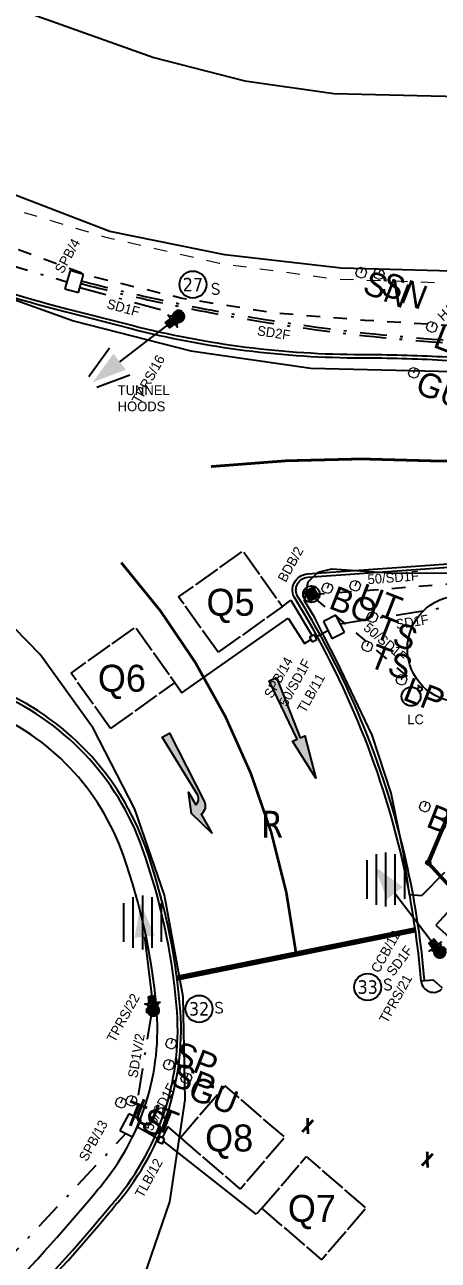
# Model space of a CAD drawing. Extents: x 421500 to 422711, y 436000 to 437000.
# Drawn here: x 421989.67 to 422005, y 436529.95 to 436575.77 of the extents above; entities that cross this region are included whole.
import ezdxf
from ezdxf.enums import TextEntityAlignment as Align

# ---------------------------------------------------------------- set-up
doc = ezdxf.new("R2010")
doc.units = 0
for name, pattern in [('1001', [2, 1, 0, 1]), ('1004', [6, 4, -2]), ('716709-ExBase$0$BLIP', [1, 0.5, -0.5]), ('XREF UTC_716709_AJB_1b$0$BLIP', [1, 0.5, -0.5]), ('XREF UTC_716709_AJB_1b$0$DASHDOT1', [2, 1, -0.5, 0, -0.5]), ('XREF UTC_716709_AJB_1b$0$Presence', [2, 1, 0, 1])]:
    doc.linetypes.add(name, pattern=pattern)
doc.layers.get('0').update_dxf_attribs({"color": 210})
for name, color, linetype in [('00-Island Refs', 2, 'Continuous'), ('716709-ExBase$0$XC-LCCCarriageway', 251, 'Continuous'), ('716709-ExBase$0$XC-LCCVerges', 251, '716709-ExBase$0$BLIP'), ('Lines', 1, 'Continuous'), ('Pr-Bollards', 7, 'Continuous'), ('Pr-Edging', 7, 'Continuous'), ('Pr-Kerb', 2, 'Continuous'), ('Pr-KerbEdge', 8, 'Continuous'), ('Pr-PGR', 7, 'Continuous'), ('Pr-PGR-Panels', 4, 'Continuous'), ('Pr-Poles', 2, 'Continuous'), ('Pr-Signs-Shade', 254, 'Continuous'), ('XREF UTC_716709_AJB_1b$0$DATA', 7, 'Continuous'), ('XREF UTC_716709_AJB_1b$0$du-SLBOX', 30, 'Continuous'), ('XREF UTC_716709_AJB_1b$0$du-SLDUCT-F1', 30, 'XREF UTC_716709_AJB_1b$0$BLIP'), ('XREF UTC_716709_AJB_1b$0$du-SLSFURN', 30, 'Continuous'), ('XREF UTC_716709_AJB_1b$0$du-SLTEXT', 30, 'Continuous'), ('XREF UTC_716709_AJB_1b$0$du-UTCBOX', 42, 'Continuous'), ('XREF UTC_716709_AJB_1b$0$du-UTCDUCT-F1', 42, 'XREF UTC_716709_AJB_1b$0$DASHDOT1'), ('XREF UTC_716709_AJB_1b$0$du-UTCDUCT-V2', 42, 'XREF UTC_716709_AJB_1b$0$DASHDOT1'), ('XREF UTC_716709_AJB_1b$0$du-UTCTEXT', 42, 'Continuous'), ('XREF UTC_716709_AJB_1b$0$looplabel', 3, 'Continuous'), ('XREF UTC_716709_AJB_1b$0$loops', 3, 'Continuous'), ('XREF UTC_716709_AJB_1b$0$NUMBERS', 7, 'Continuous'), ('XREF UTC_716709_AJB_1b$0$phases', 6, 'Continuous'), ('XREF UTC_716709_AJB_1b$0$Pole-Type', 4, 'Continuous'), ('XREF UTC_716709_AJB_1b$0$SETOUT', 4, 'Continuous'), ('XREF UTC_716709_AJB_1b$0$Signals', 7, 'Continuous'), ('XREF UTC_716709_AJB_1b$0$SIGSnumbers', 7, 'Continuous'), ('XREF UTC_716709_AJB_1b$0$VIEW', 7, 'Continuous')]:
    doc.layers.add(name, color=color, linetype=linetype)
for name, color, linetype, lineweight in [('716709-ExBase$0$LCCFences (Open)', 4, '716709-ExBase$0$EFENCE', 0), ('716709-ExBase$0$LCCPoint Features', 8, 'Continuous', 0), ('716709-ExBase$0$LCCVerges Footpaths and Tracks', 8, '716709-ExBase$0$BLIP', 0)]:
    doc.layers.add(name, color=color, linetype=linetype, lineweight=lineweight)
doc.styles.add('716709-ExBase$0$Style-WORKING', font='WORKING.shx')
doc.styles.add('XREF UTC_716709_AJB_1b$0$KTS_TAHOMA', font='tahoma.ttf')
doc.styles.add('XREF UTC_716709_AJB_1b$0$Romans', font='romans.shx', dxfattribs={"width": 0.9})
doc.styles.add('XREF UTC_716709_AJB_1b$0$Standard', font='txt')
doc.linetypes.add('716709-ExBase$0$EFENCE', pattern='A,2,-0.4,[1,fenceline,S=1,R=0,X=0,Y=0],-0.4,2', length=4.8)

# ---------------------------------------------------------------- blocks, each defined once
blk = doc.blocks.new('1038r4')
at = {"linetype": 'Continuous'}
h = blk.add_hatch(color=0, dxfattribs=at)
edge = h.paths.add_edge_path()
edge.add_arc((0.358, 2.499), 0.303, 461.1356, 535.2598)
edge.add_line((0.057, 2.524), (0.15, 0))
edge.add_line((0.15, 0), (-0.15, 0))
edge.add_line((-0.15, 0), (-0.044, 2.826))
edge.add_arc((0.358, 2.799), 0.403, 458.2979, 536.0639, ccw=False)
edge.add_line((0.3, 3.197), (0.3, 4))
edge.add_line((0.3, 4), (0.6, 3))
edge.add_line((0.6, 3), (0.3, 2.25))
edge.add_line((0.3, 2.25), (0.3, 2.796))
at = {"color": 0, "linetype": 'Continuous'}
blk.add_lwpolyline([(0.3, 2.796, 0.335198), (0.057, 2.524), (0.15, 0), (-0.15, 0), (-0.044, 2.826, -0.35297), (0.3, 3.197), (0.3, 4), (0.6, 3), (0.3, 2.25)], format="xyb", close=True, dxfattribs=at)
blk = doc.blocks.new('prboll')
at = {"layer": 'Pr-Signs-Shade'}
blk.add_hatch(color=256, dxfattribs=at).paths.add_polyline_path([(-0.158, 0.025), (0.158, 0.025), (0.158, 0.279), (-0.158, 0.279)])
at = {"flags": 128}
blk.add_lwpolyline([(-0.183, 0), (0.183, 0), (0.183, 0.304), (-0.183, 0.304)], close=True, dxfattribs=at)
blk = doc.blocks.new('1038a4')
at = {"linetype": 'Continuous'}
blk.add_hatch(color=0, dxfattribs=at).paths.add_polyline_path([(-0.15, 0), (-0.06, 2.4), (-0.25, 2.4), (0, 4), (0.25, 2.4), (0.06, 2.4), (0.15, 0)])
at = {"color": 0, "linetype": 'Continuous'}
blk.add_lwpolyline([(-0.15, 0), (-0.06, 2.4), (-0.25, 2.4), (0, 4), (0.25, 2.4), (0.06, 2.4), (0.15, 0)], close=True, dxfattribs=at)
blk = doc.blocks.new('pole')
blk.add_circle((0, 0), 0.05)
blk = doc.blocks.new('plan-pgr-2')
for p, q in [((0, 0), (2, 0)), ((1.975, 0.035), (0.025, 0.035)), ((1.975, -0.035), (0.025, -0.035))]:
    blk.add_line(p, q)
for points in [[(0.05, -0.075), (0.05, 0.075), (-0.05, 0.075), (-0.05, -0.075)], [(2.05, 0.075), (2.05, -0.075), (1.95, -0.075), (1.95, 0.075)]]:
    blk.add_lwpolyline(points, close=True)
at = {"flags": 128}
for points in [[(-0.025, 0.035), (0.025, 0.035), (0.025, 0.025), (0.005, 0.025), (0.005, -0.025), (0.025, -0.025), (0.025, -0.035), (-0.025, -0.035), (-0.025, -0.025), (-0.005, -0.025), (-0.005, 0.025), (-0.025, 0.025)], [(1.975, 0.035), (2.025, 0.035), (2.025, 0.025), (2.005, 0.025), (2.005, -0.025), (2.025, -0.025), (2.025, -0.035), (1.975, -0.035), (1.975, -0.025), (1.995, -0.025), (1.995, 0.025), (1.975, 0.025)]]:
    blk.add_lwpolyline(points, close=True, dxfattribs=at)
for centre in [(0, 0), (2, 0)]:
    blk.add_circle(centre, 0.0025)
blk = doc.blocks.new('XREF UTC_716709_AJB_1b$0$BDB')
for p, q in [((0.189, 0.191), (-0.191, 0.191)), ((-0.191, 0.191), (-0.191, -0.189)), ((0.189, 0.191), (-0.191, -0.189)), ((0.189, -0.189), (-0.191, 0.191)), ((0.189, -0.189), (0.189, 0.191)), ((-0.191, -0.189), (0.189, -0.189))]:
    blk.add_line(p, q)
blk.add_circle((0, 0), 0.307)
blk = doc.blocks.new('XREF UTC_716709_AJB_1b$0$pole')
at = {"const_width": 0.25}
blk.add_lwpolyline([(-0.125, 0, 1), (0.125, 0, 1)], format="xyb", close=True, dxfattribs=at)
at = {"layer": 'XREF UTC_716709_AJB_1b$0$SETOUT', "const_width": 0.125}
blk.add_lwpolyline([(-0.062, 0, 1), (0.062, 0, 1)], format="xyb", close=True, dxfattribs=at)
at = {"layer": 'XREF UTC_716709_AJB_1b$0$VIEW'}
blk.add_lwpolyline([(-0.025, 0.043), (-0.05, 0), (-0.025, -0.043), (0.025, -0.043), (0.05, 0), (0.025, 0.043)], close=True, dxfattribs=at)
at = {"layer": 'XREF UTC_716709_AJB_1b$0$DATA', "style": 'XREF UTC_716709_AJB_1b$0$Standard', "flags": 9}
for tag, p in [('TYPE', (0.5, 0.75)), ('HEIGHT', (0.5, 1)), ('NUM', (0.5, 0.5)), ('SITE', (0.5, 0.25)), ('IDENT', (0.5, 0))]:
    blk.add_attdef(tag, p, '', height=0.2, dxfattribs=at)
blk = doc.blocks.new('XREF UTC_716709_AJB_1b$0$HD001S')
at = {"linetype": 'Continuous'}
for p, q in [((-0.625, 2.75), (-0.25, 4)), ((0.625, 2.75), (0.25, 4))]:
    blk.add_line(p, q, dxfattribs=at)
blk.add_line((0, 0), (0, 2.75))
blk.add_solid([(0.375, 2.75), (-0.375, 2.75), (0, 4)], dxfattribs=at)
at = {"layer": 'XREF UTC_716709_AJB_1b$0$VIEW', "color": 1, "linetype": 'Continuous', "extrusion": (0, 1, 0), "const_width": 0.1}
blk.add_lwpolyline([(0.05, 2.94, 1), (-0.05, 2.94, 1)], format="xyb", close=True, dxfattribs=at)
at = {"layer": 'XREF UTC_716709_AJB_1b$0$VIEW', "color": 2, "linetype": 'Continuous', "extrusion": (0, 1, 0), "const_width": 0.1}
blk.add_lwpolyline([(0.05, 2.62, 1), (-0.05, 2.62, 1)], format="xyb", close=True, dxfattribs=at)
at = {"layer": 'XREF UTC_716709_AJB_1b$0$VIEW', "color": 3, "linetype": 'Continuous', "extrusion": (0, 1, 0), "const_width": 0.1}
blk.add_lwpolyline([(0.05, 2.3, 1), (-0.05, 2.3, 1)], format="xyb", close=True, dxfattribs=at)
at = {"layer": 'XREF UTC_716709_AJB_1b$0$VIEW', "color": 7, "linetype": 'Continuous'}
for points in [[(-0.2, 0.27, 2.1), (-0.29, 0.27, 2.1), (-0.29, 0.27, 3.2), (-0.2, 0.27, 3.2)], [(0.29, 0.27, 2.1), (0.2, 0.27, 2.1), (0.2, 0.27, 3.2), (0.29, 0.27, 3.2)]]:
    blk.add_3dface(points, dxfattribs=at)
at = {"layer": 'XREF UTC_716709_AJB_1b$0$VIEW', "linetype": 'Continuous'}
for points in [[(0.2, 0.27, 2.1), (-0.2, 0.27, 2.1), (-0.2, 0.27, 3.2), (0.2, 0.27, 3.2)], [(-0.2, 0.21, 2.1), (-0.2, 0.27, 2.1), (-0.2, 0.27, 3.2), (-0.2, 0.21, 3.2)], [(-0.03, 0.12, 2.1), (-0.03, 0.27, 2.1), (-0.2, 0.27, 2.1), (-0.2, 0.21, 2.1)], [(-0.03, 0.12, 3.2), (-0.03, 0.27, 3.2), (-0.2, 0.27, 3.2), (-0.2, 0.21, 3.2)], [(-0.2, 0.21, 2.1), (-0.03, 0.12, 2.1), (-0.03, 0.12, 3.2), (-0.2, 0.21, 3.2)], [(0.03, 0.27, 2.1), (0.03, 0.12, 2.1), (-0.03, 0.12, 2.1), (-0.03, 0.27, 2.1)], [(0.03, 0.27, 3.2), (0.03, 0.12, 3.2), (-0.03, 0.12, 3.2), (-0.03, 0.27, 3.2)], [(-0.03, 0.12, 2.1), (0.03, 0.12, 2.1), (0.03, 0.12, 3.2), (-0.03, 0.12, 3.2)], [(0.2, 0.21, 2.1), (0.2, 0.27, 2.1), (0.03, 0.27, 2.1), (0.03, 0.12, 2.1)], [(0.2, 0.21, 3.2), (0.2, 0.27, 3.2), (0.03, 0.27, 3.2), (0.03, 0.12, 3.2)], [(0.03, 0.12, 2.1), (0.2, 0.21, 2.1), (0.2, 0.21, 3.2), (0.03, 0.12, 3.2)], [(0.2, 0.21, 2.1), (0.2, 0.27, 2.1), (0.2, 0.27, 3.2), (0.2, 0.21, 3.2)]]:
    blk.add_3dface(points, dxfattribs=at)
at = {"layer": 'XREF UTC_716709_AJB_1b$0$DATA', "style": 'XREF UTC_716709_AJB_1b$0$Standard', "flags": 9}
for tag, p in [('SUPPORT', (1, 1.5)), ('BRACKETS', (1, 1.25)), ('CABLE', (1, 0.75)), ('HEIGHT', (1, 1)), ('PHASE', (1, 0.5)), ('TYPE', (1, 0.25)), ('NUM', (1, 0)), ('SITE', (1, -0.25)), ('IDENT', (1, -0.5))]:
    blk.add_attdef(tag, p, '', height=0.2, dxfattribs=at)
at = {"layer": 'XREF UTC_716709_AJB_1b$0$VIEW', "linetype": 'Continuous'}
mesh = blk.add_polymesh((13, 3), dxfattribs=at)
for k, corner in enumerate([(0.043, 0.27, 2.823), (0.043, 0.395, 2.823), (0.043, 0.52, 2.823), (0.091, 0.27, 2.854), (0.091, 0.395, 2.854), (0.091, 0.52, 2.854), (0.12, 0.27, 2.904), (0.12, 0.395, 2.904), (0.12, 0.52, 2.904), (0.123, 0.27, 2.962), (0.123, 0.395, 2.962), (0.123, 0.52, 2.962), (0.1, 0.27, 3.015), (0.1, 0.395, 3.015), (0.1, 0.52, 3.015), (0.056, 0.27, 3.052), (0.056, 0.395, 3.052), (0.056, 0.52, 3.052), (0, 0.27, 3.065), (0, 0.395, 3.065), (0, 0.52, 3.065), (-0.056, 0.27, 3.052), (-0.056, 0.395, 3.052), (-0.056, 0.52, 3.052), (-0.1, 0.27, 3.015), (-0.1, 0.395, 3.015), (-0.1, 0.52, 3.015), (-0.123, 0.27, 2.962), (-0.123, 0.395, 2.962), (-0.123, 0.52, 2.962), (-0.12, 0.27, 2.904), (-0.12, 0.395, 2.904), (-0.12, 0.52, 2.904), (-0.091, 0.27, 2.854), (-0.091, 0.395, 2.854), (-0.091, 0.52, 2.854), (-0.043, 0.27, 2.823), (-0.043, 0.395, 2.823), (-0.043, 0.52, 2.823)]):
    mesh.set_mesh_vertex(divmod(k, 3), corner)
mesh = blk.add_polymesh((13, 3), dxfattribs=at)
for k, corner in enumerate([(0.043, 0.27, 2.503), (0.043, 0.395, 2.503), (0.043, 0.52, 2.503), (0.091, 0.27, 2.534), (0.091, 0.395, 2.534), (0.091, 0.52, 2.534), (0.12, 0.27, 2.584), (0.12, 0.395, 2.584), (0.12, 0.52, 2.584), (0.123, 0.27, 2.642), (0.123, 0.395, 2.642), (0.123, 0.52, 2.642), (0.1, 0.27, 2.695), (0.1, 0.395, 2.695), (0.1, 0.52, 2.695), (0.056, 0.27, 2.732), (0.056, 0.395, 2.732), (0.056, 0.52, 2.732), (0, 0.27, 2.745), (0, 0.395, 2.745), (0, 0.52, 2.745), (-0.056, 0.27, 2.732), (-0.056, 0.395, 2.732), (-0.056, 0.52, 2.732), (-0.1, 0.27, 2.695), (-0.1, 0.395, 2.695), (-0.1, 0.52, 2.695), (-0.123, 0.27, 2.642), (-0.123, 0.395, 2.642), (-0.123, 0.52, 2.642), (-0.12, 0.27, 2.584), (-0.12, 0.395, 2.584), (-0.12, 0.52, 2.584), (-0.091, 0.27, 2.534), (-0.091, 0.395, 2.534), (-0.091, 0.52, 2.534), (-0.043, 0.27, 2.503), (-0.043, 0.395, 2.503), (-0.043, 0.52, 2.503)]):
    mesh.set_mesh_vertex(divmod(k, 3), corner)
mesh = blk.add_polymesh((13, 3), dxfattribs=at)
for k, corner in enumerate([(0.043, 0.27, 2.183), (0.043, 0.395, 2.183), (0.043, 0.52, 2.183), (0.091, 0.27, 2.214), (0.091, 0.395, 2.214), (0.091, 0.52, 2.214), (0.12, 0.27, 2.264), (0.12, 0.395, 2.264), (0.12, 0.52, 2.264), (0.123, 0.27, 2.322), (0.123, 0.395, 2.322), (0.123, 0.52, 2.322), (0.1, 0.27, 2.375), (0.1, 0.395, 2.375), (0.1, 0.52, 2.375), (0.056, 0.27, 2.412), (0.056, 0.395, 2.412), (0.056, 0.52, 2.412), (0, 0.27, 2.425), (0, 0.395, 2.425), (0, 0.52, 2.425), (-0.056, 0.27, 2.412), (-0.056, 0.395, 2.412), (-0.056, 0.52, 2.412), (-0.1, 0.27, 2.375), (-0.1, 0.395, 2.375), (-0.1, 0.52, 2.375), (-0.123, 0.27, 2.322), (-0.123, 0.395, 2.322), (-0.123, 0.52, 2.322), (-0.12, 0.27, 2.264), (-0.12, 0.395, 2.264), (-0.12, 0.52, 2.264), (-0.091, 0.27, 2.214), (-0.091, 0.395, 2.214), (-0.091, 0.52, 2.214), (-0.043, 0.27, 2.183), (-0.043, 0.395, 2.183), (-0.043, 0.52, 2.183)]):
    mesh.set_mesh_vertex(divmod(k, 3), corner)
blk = doc.blocks.new('XREF UTC_716709_AJB_1b$0$HD001P')
at = {"linetype": 'Continuous'}
blk.add_line((0, 2.75), (0, 0), dxfattribs=at)
blk.add_solid([(0.375, 2.75), (-0.375, 2.75), (0, 4)], dxfattribs=at)
at = {"layer": 'XREF UTC_716709_AJB_1b$0$VIEW', "color": 1, "linetype": 'Continuous', "extrusion": (0, 1, 0), "const_width": 0.1}
blk.add_lwpolyline([(0.05, 2.94, 1), (-0.05, 2.94, 1)], format="xyb", close=True, dxfattribs=at)
at = {"layer": 'XREF UTC_716709_AJB_1b$0$VIEW', "color": 2, "linetype": 'Continuous', "extrusion": (0, 1, 0), "const_width": 0.1}
blk.add_lwpolyline([(0.05, 2.62, 1), (-0.05, 2.62, 1)], format="xyb", close=True, dxfattribs=at)
at = {"layer": 'XREF UTC_716709_AJB_1b$0$VIEW', "color": 3, "linetype": 'Continuous', "extrusion": (0, 1, 0), "const_width": 0.1}
blk.add_lwpolyline([(0.05, 2.3, 1), (-0.05, 2.3, 1)], format="xyb", close=True, dxfattribs=at)
at = {"layer": 'XREF UTC_716709_AJB_1b$0$VIEW', "color": 7, "linetype": 'Continuous'}
for points in [[(-0.2, 0.27, 2.1), (-0.29, 0.27, 2.1), (-0.29, 0.27, 3.2), (-0.2, 0.27, 3.2)], [(0.29, 0.27, 2.1), (0.2, 0.27, 2.1), (0.2, 0.27, 3.2), (0.29, 0.27, 3.2)]]:
    blk.add_3dface(points, dxfattribs=at)
at = {"layer": 'XREF UTC_716709_AJB_1b$0$VIEW', "linetype": 'Continuous'}
for points in [[(0.2, 0.27, 2.1), (-0.2, 0.27, 2.1), (-0.2, 0.27, 3.2), (0.2, 0.27, 3.2)], [(-0.2, 0.21, 2.1), (-0.2, 0.27, 2.1), (-0.2, 0.27, 3.2), (-0.2, 0.21, 3.2)], [(-0.03, 0.12, 2.1), (-0.03, 0.27, 2.1), (-0.2, 0.27, 2.1), (-0.2, 0.21, 2.1)], [(-0.03, 0.12, 3.2), (-0.03, 0.27, 3.2), (-0.2, 0.27, 3.2), (-0.2, 0.21, 3.2)], [(-0.2, 0.21, 2.1), (-0.03, 0.12, 2.1), (-0.03, 0.12, 3.2), (-0.2, 0.21, 3.2)], [(0.03, 0.27, 2.1), (0.03, 0.12, 2.1), (-0.03, 0.12, 2.1), (-0.03, 0.27, 2.1)], [(0.03, 0.27, 3.2), (0.03, 0.12, 3.2), (-0.03, 0.12, 3.2), (-0.03, 0.27, 3.2)], [(-0.03, 0.12, 2.1), (0.03, 0.12, 2.1), (0.03, 0.12, 3.2), (-0.03, 0.12, 3.2)], [(0.2, 0.21, 2.1), (0.2, 0.27, 2.1), (0.03, 0.27, 2.1), (0.03, 0.12, 2.1)], [(0.2, 0.21, 3.2), (0.2, 0.27, 3.2), (0.03, 0.27, 3.2), (0.03, 0.12, 3.2)], [(0.03, 0.12, 2.1), (0.2, 0.21, 2.1), (0.2, 0.21, 3.2), (0.03, 0.12, 3.2)], [(0.2, 0.21, 2.1), (0.2, 0.27, 2.1), (0.2, 0.27, 3.2), (0.2, 0.21, 3.2)]]:
    blk.add_3dface(points, dxfattribs=at)
at = {"layer": 'XREF UTC_716709_AJB_1b$0$DATA', "style": 'XREF UTC_716709_AJB_1b$0$Standard', "flags": 9}
for tag, p in [('SUPPORT', (0.75, 1.5)), ('BRACKETS', (0.75, 1.25)), ('CABLE', (0.75, 0.75)), ('HEIGHT', (0.75, 1)), ('PHASE', (0.75, 0.5)), ('TYPE', (0.75, 0.25)), ('NUM', (0.75, 0)), ('SITE', (0.75, -0.25)), ('IDENT', (0.75, -0.5))]:
    blk.add_attdef(tag, p, '', height=0.2, dxfattribs=at)
at = {"layer": 'XREF UTC_716709_AJB_1b$0$VIEW', "linetype": 'Continuous'}
mesh = blk.add_polymesh((13, 3), dxfattribs=at)
for k, corner in enumerate([(0.108, 0.27, 2.877), (0.108, 0.395, 2.877), (0.108, 0.52, 2.877), (0.123, 0.27, 2.918), (0.123, 0.395, 2.918), (0.123, 0.52, 2.918), (0.123, 0.27, 2.962), (0.123, 0.395, 2.962), (0.123, 0.52, 2.962), (0.108, 0.27, 3.002), (0.108, 0.395, 3.002), (0.108, 0.52, 3.002), (0.08, 0.27, 3.036), (0.08, 0.395, 3.036), (0.08, 0.52, 3.036), (0.043, 0.27, 3.057), (0.043, 0.395, 3.057), (0.043, 0.52, 3.057), (0, 0.27, 3.065), (0, 0.395, 3.065), (0, 0.52, 3.065), (-0.043, 0.27, 3.057), (-0.043, 0.395, 3.057), (-0.043, 0.52, 3.057), (-0.08, 0.27, 3.036), (-0.08, 0.395, 3.036), (-0.08, 0.52, 3.036), (-0.108, 0.27, 3.002), (-0.108, 0.395, 3.002), (-0.108, 0.52, 3.002), (-0.123, 0.27, 2.962), (-0.123, 0.395, 2.962), (-0.123, 0.52, 2.962), (-0.123, 0.27, 2.918), (-0.123, 0.395, 2.918), (-0.123, 0.52, 2.918), (-0.108, 0.27, 2.877), (-0.108, 0.395, 2.877), (-0.108, 0.52, 2.877)]):
    mesh.set_mesh_vertex(divmod(k, 3), corner)
mesh = blk.add_polymesh((13, 3), dxfattribs=at)
for k, corner in enumerate([(0.108, 0.27, 2.558), (0.108, 0.395, 2.558), (0.108, 0.52, 2.558), (0.123, 0.27, 2.598), (0.123, 0.395, 2.598), (0.123, 0.52, 2.598), (0.123, 0.27, 2.642), (0.123, 0.395, 2.642), (0.123, 0.52, 2.642), (0.108, 0.27, 2.683), (0.108, 0.395, 2.683), (0.108, 0.52, 2.683), (0.08, 0.27, 2.716), (0.08, 0.395, 2.716), (0.08, 0.52, 2.716), (0.043, 0.27, 2.737), (0.043, 0.395, 2.737), (0.043, 0.52, 2.737), (0, 0.27, 2.745), (0, 0.395, 2.745), (0, 0.52, 2.745), (-0.043, 0.27, 2.737), (-0.043, 0.395, 2.737), (-0.043, 0.52, 2.737), (-0.08, 0.27, 2.716), (-0.08, 0.395, 2.716), (-0.08, 0.52, 2.716), (-0.108, 0.27, 2.683), (-0.108, 0.395, 2.683), (-0.108, 0.52, 2.683), (-0.123, 0.27, 2.642), (-0.123, 0.395, 2.642), (-0.123, 0.52, 2.642), (-0.123, 0.27, 2.598), (-0.123, 0.395, 2.598), (-0.123, 0.52, 2.598), (-0.108, 0.27, 2.558), (-0.108, 0.395, 2.558), (-0.108, 0.52, 2.558)]):
    mesh.set_mesh_vertex(divmod(k, 3), corner)
mesh = blk.add_polymesh((13, 3), dxfattribs=at)
for k, corner in enumerate([(0.108, 0.27, 2.237), (0.108, 0.395, 2.237), (0.108, 0.52, 2.237), (0.123, 0.27, 2.278), (0.123, 0.395, 2.278), (0.123, 0.52, 2.278), (0.123, 0.27, 2.322), (0.123, 0.395, 2.322), (0.123, 0.52, 2.322), (0.108, 0.27, 2.362), (0.108, 0.395, 2.362), (0.108, 0.52, 2.362), (0.08, 0.27, 2.396), (0.08, 0.395, 2.396), (0.08, 0.52, 2.396), (0.043, 0.27, 2.417), (0.043, 0.395, 2.417), (0.043, 0.52, 2.417), (0, 0.27, 2.425), (0, 0.395, 2.425), (0, 0.52, 2.425), (-0.043, 0.27, 2.417), (-0.043, 0.395, 2.417), (-0.043, 0.52, 2.417), (-0.08, 0.27, 2.396), (-0.08, 0.395, 2.396), (-0.08, 0.52, 2.396), (-0.108, 0.27, 2.362), (-0.108, 0.395, 2.362), (-0.108, 0.52, 2.362), (-0.123, 0.27, 2.322), (-0.123, 0.395, 2.322), (-0.123, 0.52, 2.322), (-0.123, 0.27, 2.278), (-0.123, 0.395, 2.278), (-0.123, 0.52, 2.278), (-0.108, 0.27, 2.237), (-0.108, 0.395, 2.237), (-0.108, 0.52, 2.237)]):
    mesh.set_mesh_vertex(divmod(k, 3), corner)
blk = doc.blocks.new('XREF UTC_716709_AJB_1b$0$LOUVR200')
at = {"linetype": 'Continuous'}
for p, q in [((-0.35, -0.938), (-0.35, 0.938)), ((0, -1), (0, 1)), ((0.35, -0.938), (0.35, 0.938)), ((-0.7, -0.716), (-0.7, 0.716)), ((0.7, -0.716), (0.7, 0.716))]:
    blk.add_line(p, q, dxfattribs=at)
blk = doc.blocks.new('XREF UTC_716709_AJB_1b$0$CCB')
for p, q in [((-0.4125, 0.4125), (-0.4125, -0.4125)), ((0.4125, 0.4125), (-0.4125, 0.4125)), ((0.4125, -0.4125), (0.4125, 0.4125)), ((-0.4125, -0.4125), (0.4125, -0.4125))]:
    blk.add_line(p, q)
blk = doc.blocks.new('XREF UTC_716709_AJB_1b$0$TPRS')
for p, q in [((0.1, 0.08), (-0.24, 0.08)), ((-0.24, -0.08), (-0.24, 0.08)), ((0.1, -0.08), (0.1, 0.08)), ((-0.07, -0.08), (-0.24, -0.08)), ((0.1, -0.08), (-0.07, -0.08))]:
    blk.add_line(p, q)
blk.add_circle((0, 0), 0.05)
blk = doc.blocks.new('XREF UTC_716709_AJB_1b$0$SPB')
for p, q in [((0.35, 0.26), (-0.35, 0.26)), ((-0.35, 0.26), (-0.35, -0.26))]:
    blk.add_line(p, q)
for points in [[(0.35, -0.26), (0.35, 0.26)], [(-0.35, -0.26), (0.35, -0.26)]]:
    blk.add_lwpolyline(points)
blk = doc.blocks.new('XREF UTC_716709_AJB_1b$0$TLB')
for p, q in [((-0.1, 0.1), (-0.1, -0.1)), ((0.1, 0.1), (-0.1, 0.1)), ((0.1, -0.1), (0.1, 0.1)), ((-0.1, -0.1), (0.1, -0.1))]:
    blk.add_line(p, q)
blk = doc.blocks.new('XREF UTC_716709_AJB_1b$0$poleno')
at = {"layer": 'XREF UTC_716709_AJB_1b$0$NUMBERS'}
blk.add_circle((0, 0), 1, dxfattribs=at)
at = {"layer": 'XREF UTC_716709_AJB_1b$0$NUMBERS', "style": 'XREF UTC_716709_AJB_1b$0$KTS_TAHOMA'}
blk.add_attdef('NUMBER', text='', height=1, dxfattribs=at).set_placement((0, 0), align=Align.MIDDLE)
blk = doc.blocks.new('XREF UTC_716709_AJB_1b$0$sflc')
for centre, radius in [((0, 0.428), 0.35), ((0, 0), 0.0781)]:
    blk.add_circle(centre, radius)
blk = doc.blocks.new('716709-ExBase$0$MSL1')
at = {"color": 0, "linetype": 'ByBlock', "lineweight": -2, "flags": 128}
blk.add_lwpolyline([(0, 0), (0, 1), (0.5, 1), (1, 0.5), (1, -0.5), (0.5, -1), (-0.5, -1), (-1, -0.5), (-1, 0.5), (-0.5, 1), (0, 1)], dxfattribs=at)

msp = doc.modelspace()

# ---------------------------------------------------------------- linework, layer by layer
at = {"layer": '00-Island Refs'}
msp.add_circle((422005.822, 436552.623), 1.969, dxfattribs=at)
at = {"layer": '716709-ExBase$0$LCCFences (Open)', "flags": 128}
msp.add_lwpolyline([(421888.118, 436573.108), (421896.064, 436568.895), (421905.238, 436564.249), (421913.449, 436560.791), (421917.435, 436559.678), (421921.498, 436558.884), (421925.727, 436558.394), (421929.983, 436558.257), (421933.596, 436558.372), (421937.176, 436558.869), (421941.058, 436560.154), (421944.749, 436561.918), (421947.539, 436563.494), (421950.206, 436565.271), (421951.73, 436566.36), (421953.761, 436567.803), (421957.151, 436569.576), (421960.688, 436571.036), (421965.062, 436572.403), (421969.575, 436573.195), (421973.81, 436573.212), (421978.021, 436572.757), (421984.015, 436571.563), (421988.638, 436569.709), (421992.824, 436568.098), (421997.084, 436567.24), (422001.4, 436566.736), (422006.407, 436566.599), (422009.629, 436566.829), (422012.805, 436567.42), (422016.022, 436568.556), (422019.039, 436570.148), (422023.957, 436573.829)], dxfattribs=at)
msp.add_lwpolyline([(421888.118, 436573.108), (421896.064, 436568.895), (421905.238, 436564.249), (421913.449, 436560.791), (421917.435, 436559.678), (421921.498, 436558.884), (421925.727, 436558.394), (421929.983, 436558.257), (421933.596, 436558.372), (421937.176, 436558.869), (421941.058, 436560.154), (421944.749, 436561.918), (421947.539, 436563.494), (421950.206, 436565.271), (421951.73, 436566.36), (421953.761, 436567.803), (421957.151, 436569.576), (421960.688, 436571.036), (421965.062, 436572.403), (421969.575, 436573.195), (421973.81, 436573.212), (421978.021, 436572.757), (421984.015, 436571.563), (421988.638, 436569.709), (421992.824, 436568.098), (421997.084, 436567.24), (422001.4, 436566.736), (422006.407, 436566.599), (422009.629, 436566.829), (422012.805, 436567.42), (422016.022, 436568.556), (422019.039, 436570.148), (422023.957, 436573.829)], dxfattribs=at)
at = {"layer": '716709-ExBase$0$LCCVerges Footpaths and Tracks', "flags": 128}
for points in [[(421887.81, 436572.802), (421895.659, 436568.37), (421904.532, 436563.891), (421913.21, 436560.238), (421917.114, 436558.993), (421921.118, 436558.122), (421925.214, 436557.643), (421929.336, 436557.528), (421933.249, 436557.66), (421937.123, 436558.224), (421941.09, 436559.551), (421944.859, 436561.365), (421947.678, 436562.989), (421950.364, 436564.823), (421951.906, 436565.917), (421954.296, 436567.361), (421957.671, 436569.224), (421961.24, 436570.678), (421965.295, 436571.752), (421969.448, 436572.341), (421973.657, 436572.534), (421977.858, 436572.212), (421980.757, 436571.625), (421983.588, 436570.763), (421988.318, 436569.212), (421992.626, 436567.905), (421996.873, 436566.925), (422001.192, 436566.34), (422006.362, 436566.163), (422010.646, 436566.102), (422014.999, 436566.665), (422019.253, 436567.746), (422023.953, 436569.579), (422028.491, 436571.783), (422037.468, 436576.625), (422045.334, 436581.584), (422049.782, 436584.718), (422056.809, 436589.315), (422060.703, 436592.131), (422061.807, 436591.214), (422062.302, 436589.867)], [(421887.81, 436572.802), (421895.659, 436568.37), (421904.532, 436563.891), (421913.21, 436560.238), (421917.114, 436558.993), (421921.118, 436558.122), (421925.214, 436557.643), (421929.336, 436557.528), (421933.249, 436557.66), (421937.123, 436558.224), (421941.09, 436559.551), (421944.859, 436561.365), (421947.678, 436562.989), (421950.364, 436564.823), (421951.906, 436565.917), (421954.296, 436567.361), (421957.671, 436569.224), (421961.24, 436570.678), (421965.295, 436571.752), (421969.448, 436572.341), (421973.657, 436572.534), (421977.858, 436572.212), (421980.757, 436571.625), (421983.588, 436570.763), (421988.318, 436569.212), (421992.626, 436567.905), (421996.873, 436566.925), (422001.192, 436566.34), (422006.362, 436566.163), (422010.646, 436566.102), (422014.999, 436566.665), (422019.253, 436567.746), (422023.953, 436569.579), (422028.491, 436571.783), (422037.468, 436576.625), (422045.334, 436581.584), (422049.782, 436584.718), (422056.809, 436589.315), (422060.703, 436592.131), (422061.807, 436591.214), (422062.302, 436589.867)], [(422006.052, 436563.05), (422006.081, 436564.574), (422002.275, 436564.804), (421998.875, 436565.079), (421995.506, 436565.618), (421992.028, 436566.462), (421987.469, 436568.153), (421982.459, 436569.849), (421979.213, 436570.657), (421975.904, 436571.147), (421972.314, 436571.319), (421968.726, 436571.11), (421965.051, 436570.489), (421961.471, 436569.451), (421958.631, 436568.281), (421955.919, 436566.841), (421952.88, 436564.733), (421949.097, 436562.304), (421946.972, 436560.917), (421944.718, 436559.753), (421941.902, 436558.673), (421942.414, 436556.94)]]:
    msp.add_lwpolyline(points, dxfattribs=at)
at = {"layer": '716709-ExBase$0$XC-LCCCarriageway', "flags": 128}
for points in [[(421982.224, 436568.177), (421986.609, 436566.525), (421991.473, 436564.789), (421995.829, 436563.675), (422000.278, 436563.028), (422006.063, 436562.896), (422007.057, 436562.774), (422008.892, 436562.889), (422009.874, 436563.006), (422014.921, 436563.801), (422019.879, 436565.033), (422024.595, 436566.81), (422029.162, 436568.943), (422038.664, 436574.281), (422047.146, 436579.686), (422051.218, 436582.306), (422058.49, 436587.165), (422064.91, 436591.533), (422070.964, 436595.875), (422078.013, 436601.328), (422085.933, 436608.089), (422093.589, 436615.072), (422100.523, 436621.406), (422107.763, 436628.199)], [(421982.224, 436568.177), (421986.609, 436566.525), (421991.473, 436564.789), (421995.829, 436563.675), (422000.278, 436563.028), (422006.063, 436562.896), (422007.057, 436562.774), (422008.892, 436562.889), (422009.874, 436563.006), (422014.921, 436563.801), (422019.879, 436565.033), (422024.595, 436566.81), (422029.162, 436568.943), (422038.664, 436574.281), (422047.146, 436579.686), (422051.218, 436582.306), (422058.49, 436587.165), (422064.91, 436591.533), (422070.964, 436595.875), (422078.013, 436601.328), (422085.933, 436608.089), (422093.589, 436615.072), (422100.523, 436621.406), (422107.763, 436628.199)], [(421982.224, 436568.177), (421986.609, 436566.525), (421991.473, 436564.789), (421995.829, 436563.675), (422000.278, 436563.028), (422006.063, 436562.896), (422007.057, 436562.774), (422008.892, 436562.889), (422009.874, 436563.006), (422014.921, 436563.801), (422019.879, 436565.033), (422024.595, 436566.81), (422029.162, 436568.943), (422038.664, 436574.281), (422047.146, 436579.686), (422051.218, 436582.306), (422058.49, 436587.165), (422064.91, 436591.533), (422070.964, 436595.875), (422078.013, 436601.328), (422085.933, 436608.089), (422093.589, 436615.072), (422100.523, 436621.406), (422107.763, 436628.199)], [(421985.82, 436577.722), (421990.122, 436576.102), (421994.458, 436574.554), (421997.832, 436573.691), (422001.132, 436573.211), (422006.8, 436573.081), (422007.358, 436573.013), (422007.97, 436573.052), (422008.479, 436573.112), (422012.894, 436573.807), (422016.84, 436574.788), (422020.632, 436576.217), (422024.499, 436578.024), (422033.422, 436583.035), (422041.646, 436588.276), (422045.625, 436590.836), (422052.788, 436595.622), (422059.068, 436599.895), (422064.869, 436604.056)], [(422004.378, 436543.47), (422003.928, 436543.502), (422003.714, 436545.046), (422003.258, 436547.267), (422002.555, 436549.423), (422001.252, 436552.148), (422000.783, 436553.059), (422000.417, 436553.798), (422000.045, 436554.406), (422000.171, 436555.108), (422000.546, 436555.469), (422001.052, 436555.593), (422003.362, 436555.436), (422006.328, 436555.448)], [(422004.378, 436543.47), (422003.928, 436543.502), (422003.714, 436545.046), (422003.258, 436547.267), (422002.555, 436549.423), (422001.252, 436552.148), (422000.783, 436553.059), (422000.417, 436553.798), (422000.045, 436554.406), (422000.171, 436555.108), (422000.546, 436555.469), (422001.052, 436555.593), (422003.362, 436555.436), (422006.328, 436555.448)], [(421993.674, 436528.125), (421995.048, 436532.114), (421995.619, 436535.897), (421995.543, 436539.723), (421994.849, 436543.485), (421993.751, 436546.676), (421992.208, 436549.677), (421990.238, 436552.418), (421987.858, 436554.852)], [(421993.674, 436528.125), (421995.048, 436532.114), (421995.619, 436535.897), (421995.543, 436539.723), (421994.849, 436543.485), (421993.751, 436546.676), (421992.208, 436549.677), (421990.238, 436552.418), (421987.858, 436554.852)], [(422005.237, 436544.334), (422004.378, 436543.47)], [(422005.237, 436544.334), (422004.378, 436543.47)]]:
    msp.add_lwpolyline(points, dxfattribs=at)
at = {"layer": '716709-ExBase$0$XC-LCCVerges', "flags": 128}
msp.add_lwpolyline([(422006.052, 436563.05), (422006.081, 436564.574), (422002.275, 436564.804), (421998.875, 436565.079), (421995.506, 436565.618), (421992.028, 436566.462), (421987.469, 436568.153), (421982.459, 436569.849), (421979.213, 436570.657), (421975.904, 436571.147), (421972.314, 436571.319), (421968.726, 436571.11), (421965.051, 436570.489), (421961.471, 436569.451), (421958.631, 436568.281), (421955.919, 436566.841), (421952.88, 436564.733), (421949.097, 436562.304), (421946.972, 436560.917), (421944.718, 436559.753), (421941.902, 436558.673), (421942.414, 436556.94)], dxfattribs=at)
at = {"layer": 'Lines', "linetype": '1004', "const_width": 0.1, "flags": 128}
for points in [[(422018.434, 436560.984, -0.078445), (422004.94, 436559.59, 0.039184), (421996.57, 436559.383, 0.039184)], [(421993.244, 436555.825, -0.153698), (421999.732, 436541.31)], [(422000.364, 436535.152, 0.001271), (421999.957, 436534.711, 0.001271)], [(422004.799, 436533.903, 0.001318), (422004.393, 436533.461)]]:
    msp.add_lwpolyline(points, format="xyb", dxfattribs=at)
at = {"layer": 'Lines', "linetype": '1001', "const_width": 0.2, "flags": 128}
msp.add_lwpolyline([(421995.313, 436540.414), (422004.15, 436542.205)], dxfattribs=at)
at = {"layer": 'Lines', "linetype": '1004', "const_width": 0.1, "flags": 128}
for points in [[(422000.152, 436535.231), (422000.168, 436534.632)], [(422004.588, 436533.982), (422004.604, 436533.382)]]:
    msp.add_lwpolyline(points, dxfattribs=at)
at = {"layer": 'Pr-Edging', "flags": 128}
for points in [[(422069.588, 436603.204), (422060.29, 436592.72, -0.051535), (422057.563, 436590.219), (422053.817, 436587.433), (422051.48, 436585.696), (422045.449, 436581.246, -0.030973), (422035.261, 436574.663), (422030.703, 436572.103, -0.010074), (422028.998, 436571.19), (422026.052, 436571.448, -0.014254), (422023.599, 436570.443), (422020.057, 436569.107, -0.072474), (422009.845, 436566.869), (422009.629, 436566.829), (422006.407, 436566.599), (422001.4, 436566.736), (421997.084, 436567.24), (421992.824, 436568.098), (421988.638, 436569.709)], [(421962.953, 436535.465, 0.451289), (421964.533, 436527.943), (421968.568, 436525.654, 0.025248), (421972.999, 436523.429, -0.002677), (421974.474, 436522.77, 0.294778), (421984.265, 436524.226, 0.038769), (421992.274, 436532.448, -0.000605), (421992.459, 436532.668, 0.199288), (421994.552, 436539.344, 0.062421), (421993.329, 436544.964, 0.447631), (421980.74, 436550.14, 0.010211), (421978.962, 436549.232)]]:
    msp.add_lwpolyline(points, format="xyb", dxfattribs=at)
at = {"layer": 'Pr-Kerb', "flags": 128}
for points in [[(422039.622, 436486.117), (422016.878, 436501.121, -0.052241), (422011.241, 436505.749), (422010.735, 436506.262, -0.404434), (422010.45, 436534.067, -0.049838), (422026.938, 436548.32), (422053.019, 436566.673, 0.005602), (422055.096, 436568.17), (422082.571, 436588.44, 0.01839), (422089.144, 436593.673, 0.008127), (422104.069, 436606.907, 0.021753), (422111.097, 436613.932), (422145.314, 436651.246), (422166.484, 436675.243)], [(421982.224, 436568.177), (421985.973, 436566.765, 0.027439), (421991.203, 436565.116), (421993.608, 436564.501, 0.062304), (422002.166, 436563.416, -0.012997), (422005.141, 436563.334, 0.103894), (422021.291, 436565.832), (422024.834, 436567.168, 0.037836), (422031.683, 436570.36), (422036.24, 436572.919, 0.030973), (422046.636, 436579.637), (422052.67, 436584.089), (422055.01, 436585.828), (422058.756, 436588.614, 0.051535), (422061.786, 436591.393), (422071.084, 436601.877, -0.04401), (422072.616, 436603.325), (422072.862, 436603.52), (422072.915, 436603.562), (422076.724, 436606.642), (422079.594, 436609.011)], [(421982.224, 436568.177), (421985.973, 436566.765, 0.027439), (421991.203, 436565.116), (421993.608, 436564.501, 0.062304), (422002.166, 436563.416, -0.012997), (422005.141, 436563.334, 0.103894), (422021.291, 436565.832), (422024.834, 436567.168, 0.037836), (422031.683, 436570.36), (422036.24, 436572.919, 0.030973), (422046.636, 436579.637), (422052.67, 436584.089), (422055.01, 436585.828), (422058.756, 436588.614, 0.051535), (422061.786, 436591.393), (422071.084, 436601.877, -0.04401), (422072.616, 436603.325), (422072.862, 436603.52), (422072.915, 436603.562), (422076.724, 436606.642), (422079.594, 436609.011)], [(422003.748, 436544.44, 0.085294), (421999.689, 436554.49, -0.563959), (422000.156, 436555.404), (422010.597, 436556.145, 0.072541), (422023.849, 436559.048), (422025.025, 436559.492)], [(422004.366, 436540.304, 0.032707), (422003.748, 436544.44)], [(422004.366, 436540.304, 0.62988), (422005.133, 436540.012)]]:
    msp.add_lwpolyline(points, format="xyb", dxfattribs=at)
at = {"layer": 'Pr-Kerb'}
for centre, radius, start, end in [((421984.723, 436541.93), 10, 19.4215, 115.8805), ((421971.52, 436537.275), 24, 5.1341, 19.4215), ((421985.463, 436538.527), 10, 320.0512, 5.1341), ((421935.334, 436579.906), 75, 311.30914, 320.18983), ((422083.591, 436456.338), 118, 140.05125, 140.18983)]:
    msp.add_arc(centre, radius, start, end, dxfattribs=at)
at = {"layer": 'Pr-KerbEdge'}
for p, q in [((422004.819, 436540.342), (422004.366, 436540.304)), ((422005.161, 436540.042), (422004.819, 436540.342))]:
    msp.add_line(p, q, dxfattribs=at)
at = {"layer": 'Pr-KerbEdge', "flags": 128}
for points in [[(421982.268, 436568.294), (421986.017, 436566.882, 0.027439), (421991.234, 436565.237), (421993.639, 436564.622, 0.062304), (422002.166, 436563.541, -0.012997), (422005.147, 436563.459, 0.103894), (422021.247, 436565.949), (422024.79, 436567.285, 0.037836), (422031.622, 436570.469), (422036.179, 436573.028, 0.030973), (422046.562, 436579.738), (422052.596, 436584.189), (422054.935, 436585.929), (422058.682, 436588.714, 0.051535), (422061.693, 436591.476), (422070.99, 436601.96, -0.04401), (422072.539, 436603.424), (422072.784, 436603.618), (422072.837, 436603.66), (422076.645, 436606.739), (422079.515, 436609.108)], [(422003.87, 436544.467, 0.085294), (421999.795, 436554.556, -0.563959), (422000.165, 436555.28), (422010.606, 436556.02, 0.072541), (422023.893, 436558.931), (422025.087, 436559.381)], [(422004.49, 436540.314, 0.032707), (422003.87, 436544.467)]]:
    msp.add_lwpolyline(points, format="xyb", dxfattribs=at)
msp.add_lwpolyline([(421993.034, 436532.187, 0.199288), (421995.299, 436539.411, 0.062421), (421994.036, 436545.213, 0.447631), (421980.412, 436550.814, 0.119578), (421962.36, 436535.923, 0.451959), (421964.163, 436527.29), (421968.198, 436525.002, 0.025248), (421972.696, 436522.743, -0.002677), (421974.164, 436522.087, 0.294778), (421984.76, 436523.663, 0.038769), (421992.851, 436531.967, -0.000605)], format="xyb", close=True, dxfattribs=at)
at = {"layer": 'Pr-KerbEdge'}
msp.add_arc((422086.924, 436454.956), 118.125, 133.73212, 133.73212, dxfattribs=at)
at = {"layer": 'Pr-PGR', "flags": 128}
msp.add_lwpolyline([(422006.655, 436542.474), (422005.98, 436543.211), (422004.629, 436544.686), (422005.406, 436546.529), (422006.911, 436547.846), (422008.436, 436549.139), (422009.983, 436550.407), (422011.551, 436551.649), (422013.138, 436552.866), (422014.745, 436554.057), (422016.371, 436555.221), (422018.008, 436556.37), (422019.799, 436557.261), (422021.716, 436557.83)], dxfattribs=at)
at = {"layer": 'XREF UTC_716709_AJB_1b$0$du-SLDUCT-F1', "flags": 128}
for points in [[(422008.764, 436555.279), (422000.382, 436554.631)], [(422000.411, 436554.507), (422004.312, 436551.213)]]:
    msp.add_lwpolyline(points, dxfattribs=at)
at = {"layer": 'XREF UTC_716709_AJB_1b$0$du-UTCDUCT-F1', "flags": 128}
for points in [[(421984.788, 436568.143), (421991.233, 436566.231)], [(421991.715, 436566.027), (421995.303, 436565.037)], [(422001.366, 436553.552), (422007.636, 436554.539)], [(422000.454, 436553.06), (422000.907, 436553.307)], [(421994.627, 436534.442), (421993.848, 436534.884)]]:
    msp.add_lwpolyline(points, dxfattribs=at)
for points in [[(421991.757, 436566.167, 0.009917), (421994.58, 436565.493, 0.009917), (421997.427, 436564.931, 0.016849), (422002.307, 436564.236, 0.016849), (422007.223, 436563.872, 0.016849)], [(421991.782, 436566.264, 0.009917), (421994.601, 436565.59, 0.009917), (421997.444, 436565.029, 0.016849), (422002.318, 436564.336, 0.016849), (422007.227, 436563.972)]]:
    msp.add_lwpolyline(points, format="xyb", dxfattribs=at)
at = {"layer": 'XREF UTC_716709_AJB_1b$0$du-UTCDUCT-V2', "flags": 128}
for points in [[(421994.363, 436539.133), (421993.752, 436535.268)], [(421983.017, 436523.555), (421993.42, 436534.652)]]:
    msp.add_lwpolyline(points, dxfattribs=at)
at = {"layer": 'XREF UTC_716709_AJB_1b$0$loops'}
for p, q in [((421999.225, 436554.2), (421999.531, 436554.429)), ((421999.531, 436554.429), (422000.32, 436553.102)), ((421995.497, 436550.998), (421999.43, 436553.757)), ((421999.43, 436553.757), (422000.038, 436552.826)), ((422000.038, 436552.826), (422000.277, 436552.968)), ((421995.234, 436551.376), (421995.497, 436550.998)), ((421994.97, 436534.918), (421994.767, 436534.495)), ((421995.442, 436534.508), (421994.97, 436534.918)), ((421998.251, 436531.657), (421994.812, 436534.364)), ((421998.459, 436531.885), (421998.251, 436531.657))]:
    msp.add_line(p, q, dxfattribs=at)
at = {"layer": 'XREF UTC_716709_AJB_1b$0$loops', "linetype": 'XREF UTC_716709_AJB_1b$0$Presence', "flags": 128}
for points in [[(421996.841, 436552.496), (421995.375, 436554.547), (421997.759, 436556.251), (421999.225, 436554.2)], [(421992.849, 436549.672), (421991.384, 436551.722), (421993.768, 436553.426), (421995.234, 436551.376)], [(421995.442, 436534.508), (421997.088, 436536.417), (421999.307, 436534.503), (421997.662, 436532.594)], [(421998.459, 436531.885), (422000.104, 436533.794), (422002.324, 436531.881), (422000.678, 436529.972)]]:
    msp.add_lwpolyline(points, close=True, dxfattribs=at)

# ---------------------------------------------------------------- block references
at = {"layer": '716709-ExBase$0$LCCPoint Features', "xscale": 0.18, "yscale": 0.18, "zscale": 0.18, "rotation": 338.5807557840462}
for p in [(422002.14, 436566.572), (422002.14, 436566.572), (422002.794, 436566.524), (422002.794, 436566.524), (422004.759, 436564.559), (422004.759, 436564.559), (422004.092, 436562.862), (422004.092, 436562.862), (422001.922, 436554.962), (422001.922, 436554.962), (422000.887, 436554.873), (422000.887, 436554.873), (422002.555, 436553.8), (422002.555, 436553.8), (422002.365, 436552.718), (422002.365, 436552.718), (422003.634, 436551.478), (422003.634, 436551.478), (422004.5, 436546.774), (422004.5, 436546.774), (421995.097, 436537.986), (421995.097, 436537.986), (421995.011, 436537.201), (421995.011, 436537.201), (421995.66, 436536.706), (421995.66, 436536.706), (421993.234, 436535.795), (421993.234, 436535.795), (421993.622, 436535.867), (421993.622, 436535.867)]:
    msp.add_blockref('716709-ExBase$0$MSL1', p, dxfattribs=at)
at = {"layer": 'Lines'}
for name, p, rotation in [('1038a4', (421998.863, 436551.502), 203.526241424917), ('1038r4', (421994.899, 436549.422), 209.4153166122479)]:
    msp.add_blockref(name, p, dxfattribs=dict(at, rotation=rotation))
at = {"layer": 'Pr-Bollards', "rotation": 121.3806849308977}
msp.add_blockref('prboll', (422000.426, 436554.729), dxfattribs=at)
at = {"layer": 'Pr-PGR-Panels'}
for p, rotation in [((422005.406, 436546.529), 247.1305356676873), ((422004.629, 436544.686), 312.5021936804393)]:
    msp.add_blockref('plan-pgr-2', p, dxfattribs=dict(at, rotation=rotation))
at = {"layer": 'Pr-Poles'}
for p in [(421995.37, 436564.944), (421994.437, 436539.217)]:
    msp.add_blockref('pole', p, dxfattribs=at)
at = {"layer": 'XREF UTC_716709_AJB_1b$0$du-SLBOX', "color": 2, "rotation": 301.3806849229579}
msp.add_blockref('XREF UTC_716709_AJB_1b$0$BDB', (422000.296, 436554.65), dxfattribs=at)
at = {"layer": 'XREF UTC_716709_AJB_1b$0$du-SLSFURN', "rotation": 130.386063799119}
msp.add_blockref('XREF UTC_716709_AJB_1b$0$sflc', (422004.318, 436551.135), dxfattribs=at)
at = {"layer": 'XREF UTC_716709_AJB_1b$0$du-UTCBOX', "color": 4, "rotation": 74.17485428839065}
msp.add_blockref('XREF UTC_716709_AJB_1b$0$SPB', (421991.506, 436566.241), dxfattribs=at)
at = {"layer": 'XREF UTC_716709_AJB_1b$0$du-UTCBOX', "color": 16, "rotation": 261.4038284345509}
msp.add_blockref('XREF UTC_716709_AJB_1b$0$TPRS', (421995.37, 436564.944), dxfattribs=at)
at = {"layer": 'XREF UTC_716709_AJB_1b$0$du-UTCBOX', "color": 14, "rotation": 297.0498322026534}
msp.add_blockref('XREF UTC_716709_AJB_1b$0$SPB', (422001.13, 436553.442), dxfattribs=at)
at = {"layer": 'XREF UTC_716709_AJB_1b$0$du-UTCBOX', "color": 11, "rotation": 297.3333994933963}
msp.add_blockref('XREF UTC_716709_AJB_1b$0$TLB', (422000.366, 436553.013), dxfattribs=at)
at = {"layer": 'XREF UTC_716709_AJB_1b$0$du-UTCBOX', "color": 12}
for name, p, rotation in [('XREF UTC_716709_AJB_1b$0$CCB', (422005.497, 436542.405), 318.1066627071721), ('XREF UTC_716709_AJB_1b$0$TLB', (421994.721, 436534.406), 335.5649311247092)]:
    msp.add_blockref(name, p, dxfattribs=dict(at, rotation=rotation))
at = {"layer": 'XREF UTC_716709_AJB_1b$0$du-UTCBOX', "color": 21, "rotation": 221.8902758702863}
msp.add_blockref('XREF UTC_716709_AJB_1b$0$TPRS', (422005.059, 436541.369), dxfattribs=at)
at = {"layer": 'XREF UTC_716709_AJB_1b$0$du-UTCBOX', "color": 22, "rotation": 2.5545917488817}
msp.add_blockref('XREF UTC_716709_AJB_1b$0$TPRS', (421994.437, 436539.217), dxfattribs=at)
at = {"layer": 'XREF UTC_716709_AJB_1b$0$du-UTCBOX', "color": 13, "rotation": 242.2215790585481}
msp.add_blockref('XREF UTC_716709_AJB_1b$0$SPB', (421993.593, 436534.956), dxfattribs=at)
at = {"layer": 'XREF UTC_716709_AJB_1b$0$Signals'}
for name, p, rotation in [('XREF UTC_716709_AJB_1b$0$HD001S', (421995.37, 436564.944), 127.4142109830859), ('XREF UTC_716709_AJB_1b$0$HD001P', (422005.057, 436541.375), 37.24746884065835), ('XREF UTC_716709_AJB_1b$0$HD001P', (421994.437, 436539.217), 6.767773005664702)]:
    msp.add_blockref(name, p, dxfattribs=dict(at, rotation=rotation))
for name, p in [('XREF UTC_716709_AJB_1b$0$pole', (421995.37, 436564.944)), ('XREF UTC_716709_AJB_1b$0$LOUVR200', (422003.058, 436544.073)), ('XREF UTC_716709_AJB_1b$0$LOUVR200', (421994.043, 436542.48)), ('XREF UTC_716709_AJB_1b$0$pole', (422005.057, 436541.375)), ('XREF UTC_716709_AJB_1b$0$pole', (421994.437, 436539.217))]:
    msp.add_blockref(name, p, dxfattribs=at)
at = {"layer": 'XREF UTC_716709_AJB_1b$0$SIGSnumbers', "xscale": 0.5, "yscale": 0.5, "zscale": 0.6}
for p, values in [((421995.903, 436566.134), {'NUMBER': '27'}), ((422002.384, 436540.083), {'NUMBER': '33'}), ((421996.133, 436539.275), {'NUMBER': '32'})]:
    msp.add_blockref('XREF UTC_716709_AJB_1b$0$poleno', p, dxfattribs=at).add_auto_attribs(values)

# ---------------------------------------------------------------- texts
at = {"layer": '716709-ExBase$0$LCCPoint Features', "style": '716709-ExBase$0$Style-WORKING'}
for s, p in [('SN', (422002.474, 436566.683)), ('SN', (422002.474, 436566.683)), ('SN', (422003.128, 436566.635)), ('SN', (422003.128, 436566.635)), ('LP', (422005.092, 436564.67)), ('LP', (422005.092, 436564.67)), ('GU', (422004.426, 436562.973)), ('GU', (422004.426, 436562.973)), ('BO', (422001.221, 436554.984)), ('BO', (422001.221, 436554.984)), ('UT', (422002.255, 436555.073)), ('UT', (422002.255, 436555.073)), ('TS', (422002.889, 436553.911)), ('TS', (422002.889, 436553.911)), ('TS', (422002.698, 436552.829)), ('TS', (422002.698, 436552.829)), ('LP', (422003.967, 436551.589)), ('LP', (422003.967, 436551.589)), ('BO', (422004.834, 436546.884)), ('BO', (422004.834, 436546.884)), ('SP', (421995.431, 436538.097)), ('SP', (421995.431, 436538.097)), ('SP', (421995.345, 436537.312)), ('SP', (421995.345, 436537.312)), ('GU', (421995.994, 436536.817)), ('GU', (421995.994, 436536.817)), ('TS', (421993.567, 436535.906)), ('TS', (421993.567, 436535.906)), ('UT', (421993.955, 436535.978)), ('UT', (421993.955, 436535.978))]:
    msp.add_text(s, height=0.9, rotation=338.5808, dxfattribs=at).set_placement(p, align=Align.TOP_LEFT)
at = {"layer": 'XREF UTC_716709_AJB_1b$0$du-SLTEXT', "style": 'XREF UTC_716709_AJB_1b$0$Standard'}
for s, rotation, p in [('BDB/2', 61, (421999.343, 436555.065)), ('50/SD1F', 4.42, (422002.394, 436555.018)), ('50/SD1F', 319.824, (422002.197, 436553.354))]:
    msp.add_text(s, height=0.36, rotation=rotation, dxfattribs=at).set_placement(p)
msp.add_text('LC', height=0.36, dxfattribs=at).set_placement((422003.851, 436549.829))
at = {"layer": 'XREF UTC_716709_AJB_1b$0$du-UTCTEXT', "style": 'XREF UTC_716709_AJB_1b$0$Standard'}
for s, rotation, p in [('SPB/4', 61, (421991.076, 436566.509)), ('HAL/3', 44, (422005.184, 436564.75)), ('SD1F', 344.5687, (421992.681, 436565.263)), ('SD2F', 351.5616, (421998.267, 436564.254)), ('TPRS/16', 61, (421993.932, 436561.68)), ('SD1F', 8.9415, (422003.451, 436553.352)), ('SPB/14', 61, (421998.836, 436550.758)), ('50/SD1F', 61.1058, (421999.384, 436550.451)), ('TLB/11', 61, (422000.066, 436550.219)), ('CCB/12', 61, (422002.797, 436540.575)), ('SD1F', 53.0034, (422003.339, 436540.457)), ('TPRS/21', 61, (422003.101, 436538.713)), ('TPRS/22', 61, (421993.002, 436538.002)), ('SD1V/2', 80.288, (421993.841, 436536.692)), ('50/SD1F', 61.2944, (421994.386, 436534.718)), ('SPB/13', 61, (421991.972, 436533.589)), ('TLB/12', 61, (421994.047, 436532.237))]:
    msp.add_text(s, height=0.36, rotation=rotation, dxfattribs=at).set_placement(p)
at = {"layer": 'XREF UTC_716709_AJB_1b$0$looplabel', "style": 'XREF UTC_716709_AJB_1b$0$Standard'}
for s, p in [('Q5', (421996.407, 436553.851)), ('Q6', (421992.379, 436551.035)), ('Q8', (421996.355, 436533.986)), ('Q7', (421999.423, 436531.376))]:
    msp.add_text(s, height=1, dxfattribs=at).set_placement(p)
at = {"layer": 'XREF UTC_716709_AJB_1b$0$phases', "style": 'XREF UTC_716709_AJB_1b$0$KTS_TAHOMA'}
msp.add_text('R', height=1, dxfattribs=at).set_placement((421998.429, 436545.619))
at = {"layer": 'XREF UTC_716709_AJB_1b$0$Pole-Type', "style": 'XREF UTC_716709_AJB_1b$0$Romans'}
for p in [(421996.569, 436565.77), (422002.957, 436539.972), (421996.699, 436539.114)]:
    msp.add_text('S', height=0.4, dxfattribs=at).set_placement(p)
at = {"layer": 'XREF UTC_716709_AJB_1b$0$Signals', "insert": (421993.115, 436562.395), "char_height": 0.36, "attachment_point": 1, "style": 'XREF UTC_716709_AJB_1b$0$Standard'}
msp.add_mtext_dynamic_manual_height_columns('TUNNEL\\PHOODS', width=2.28435, gutter_width=1.8, heights=[0], dxfattribs=at)

doc.saveas('drawing.dxf')
